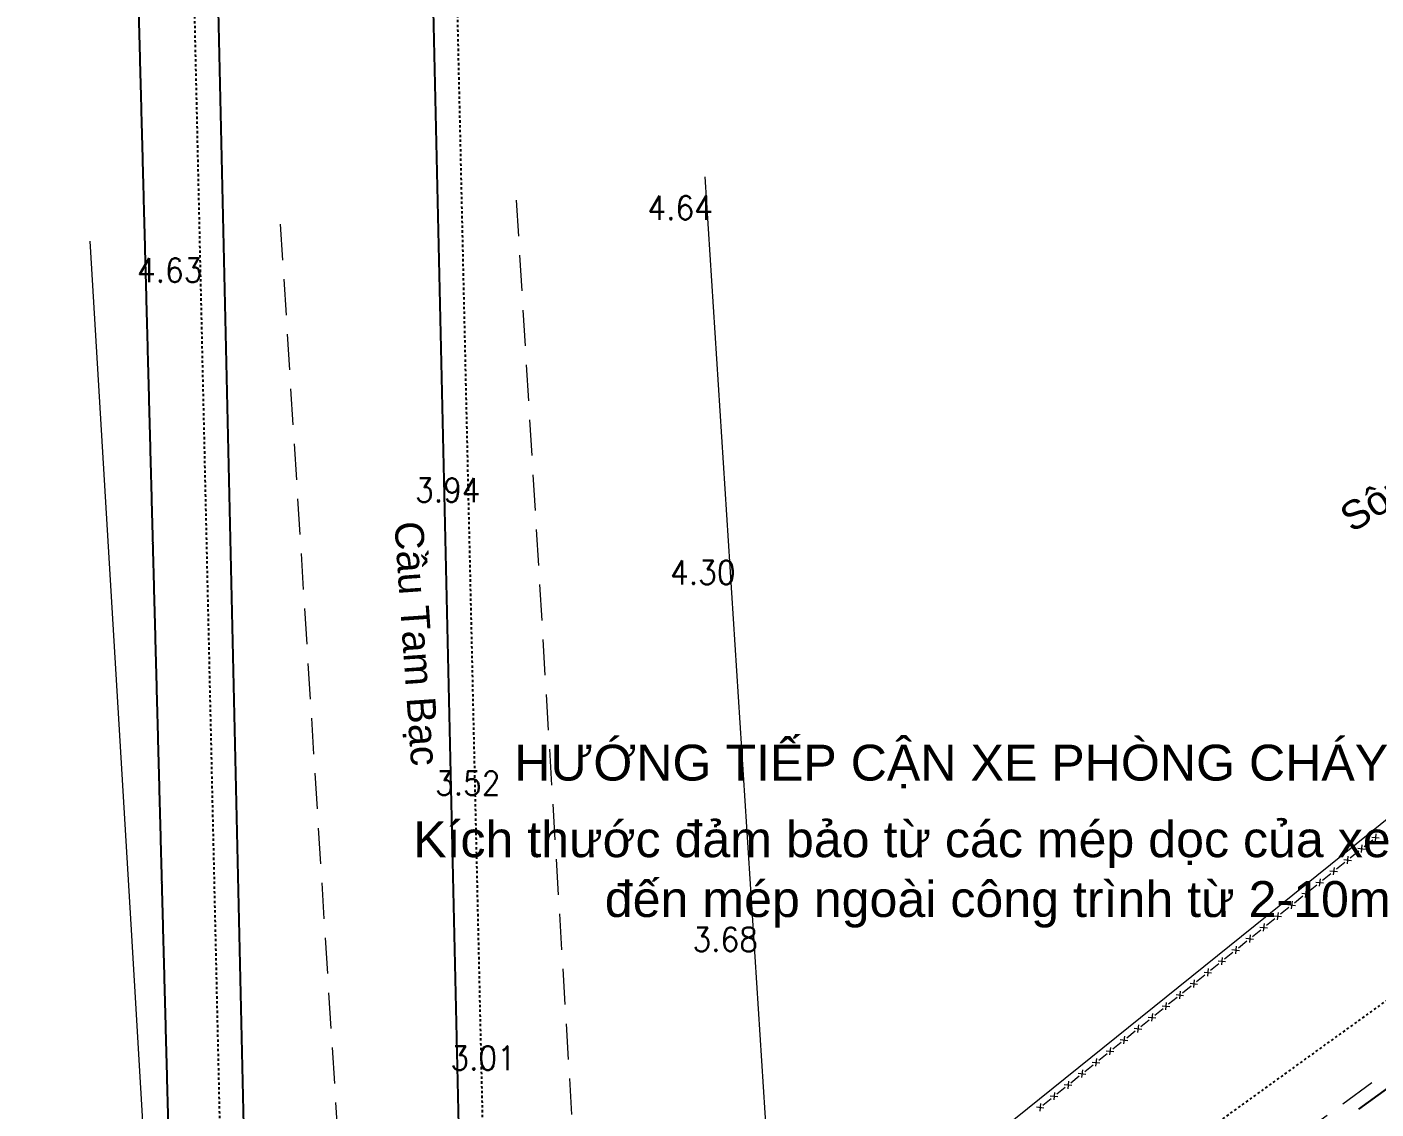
# Model space of a CAD drawing. Header units: millimetres. Extents: x 583747 to 596416, y 2304962 to 2309584.
# Drawn here: x 595543 to 595599.4, y 2307305.1 to 2307350.4 of the extents above; entities that cross this region are included whole.
import ezdxf
from ezdxf import colors
from ezdxf.entities.mleader import LeaderData, LeaderLine
from ezdxf.enums import TextEntityAlignment as Align
from ezdxf.math import Vec2, Vec3
from ezdxf.xclip import XClip

# ---------------------------------------------------------------- set-up
doc = ezdxf.new("R2010")
doc.units = ezdxf.units.MM
doc.set_wipeout_variables(frame=1)
doc.linetypes.add('DASHDOT', pattern=[1, 0.5, -0.25, 0, -0.25])
doc.linetypes.add('{Long Duong}', pattern=[2.3, 1.5, -0.8])
doc.layers.add('A-PLOT LINE', color=6, linetype='DASHDOT')
doc.layers.add('AFP-KERB-LINE', color=2, linetype='Continuous')
for name, color, linetype, lineweight in [('Code Cao do', 7, 'Continuous', 0), ('duong chua chay', 1, 'Continuous', 15), ('Duong RG Thua', 7, 'Continuous', 0), ('Ghi chu nha', 7, 'Continuous', 0), ('KT-DV2', 7, 'Continuous', 15), ('KT-NEN', 250, 'Continuous', 0), ('KT-TMB', 7, 'Continuous', 0), ('Long Duong_ Phan Cach chat lieu rair mat', 7, 'Continuous', 0)]:
    doc.layers.add(name, color=color, linetype=linetype, lineweight=lineweight)
doc.styles.get("Standard").update_dxf_attribs({"font": 'arial.ttf'})
doc.styles.add('Style-.VnArial', font='')
doc.styles.add('Style-STANDARD', font='STANDARD.shx')
doc.styles.get('Style-.VnArial').set_extended_font_data('.VnArial')

# ---------------------------------------------------------------- blocks, each defined once
blk = doc.blocks.new('wwww1')
at = {"layer": 'Duong RG Thua', "color": 7, "lineweight": 0}
for p, q in [((595571.174, 2307344.146), (595574.4, 2307293.8)), ((595547.212, 2307312.644), (595545.489, 2307341.445)), ((595549.926, 2307266.543), (595547.212, 2307312.644))]:
    blk.add_line(p, q, dxfattribs=at)
at = {"layer": 'Duong RG Thua', "color": 3, "lineweight": 0}
blk.add_line((595582.784, 2307303.669), (595601.15, 2307318.458), dxfattribs=at)
at = {"layer": 'Duong RG Thua', "color": 7, "linetype": 'Continuous', "lineweight": 0}
for p, q in [((595598.745, 2307316.136), (595599.095, 2307316.418)), ((595599.055, 2307316.531), (595599.372, 2307316.496)), ((595599.231, 2307316.672), (595599.196, 2307316.355)), ((595598.062, 2307315.731), (595598.028, 2307315.415)), ((595598.16, 2307315.665), (595598.511, 2307315.948)), ((595598.471, 2307316.061), (595598.787, 2307316.026)), ((595598.647, 2307316.202), (595598.612, 2307315.885)), ((595597.303, 2307315.12), (595597.619, 2307315.085)), ((595597.478, 2307315.261), (595597.444, 2307314.944)), ((595597.576, 2307315.195), (595597.927, 2307315.477)), ((595597.887, 2307315.59), (595598.203, 2307315.556)), ((595596.408, 2307314.254), (595596.758, 2307314.536)), ((595596.719, 2307314.649), (595597.035, 2307314.615)), ((595596.894, 2307314.79), (595596.859, 2307314.474)), ((595596.992, 2307314.725), (595597.343, 2307315.007)), ((595595.824, 2307313.784), (595596.174, 2307314.066)), ((595596.134, 2307314.179), (595596.451, 2307314.144)), ((595596.31, 2307314.32), (595596.275, 2307314.003)), ((595595.24, 2307313.313), (595595.59, 2307313.596)), ((595595.55, 2307313.709), (595595.867, 2307313.674)), ((595595.726, 2307313.85), (595595.691, 2307313.533)), ((595594.557, 2307312.909), (595594.523, 2307312.592)), ((595594.656, 2307312.843), (595595.006, 2307313.125)), ((595594.966, 2307313.238), (595595.283, 2307313.204)), ((595595.142, 2307313.379), (595595.107, 2307313.063)), ((595593.798, 2307312.298), (595594.114, 2307312.263)), ((595593.973, 2307312.438), (595593.939, 2307312.122)), ((595594.071, 2307312.373), (595594.422, 2307312.655)), ((595594.382, 2307312.768), (595594.698, 2307312.733)), ((595592.903, 2307311.432), (595593.254, 2307311.714)), ((595593.214, 2307311.827), (595593.53, 2307311.792)), ((595593.389, 2307311.968), (595593.355, 2307311.652)), ((595593.487, 2307311.902), (595593.838, 2307312.185)), ((595592.319, 2307310.962), (595592.669, 2307311.244)), ((595592.629, 2307311.357), (595592.946, 2307311.322)), ((595592.805, 2307311.498), (595592.77, 2307311.181)), ((595591.735, 2307310.491), (595592.085, 2307310.773)), ((595592.045, 2307310.886), (595592.362, 2307310.852)), ((595592.221, 2307311.027), (595592.186, 2307310.711)), ((595591.053, 2307310.086), (595591.018, 2307309.77)), ((595591.151, 2307310.021), (595591.501, 2307310.303)), ((595591.461, 2307310.416), (595591.778, 2307310.381)), ((595591.637, 2307310.557), (595591.602, 2307310.24)), ((595590.293, 2307309.475), (595590.609, 2307309.441)), ((595590.468, 2307309.616), (595590.434, 2307309.3)), ((595590.566, 2307309.55), (595590.917, 2307309.833)), ((595590.877, 2307309.946), (595591.193, 2307309.911)), ((595589.398, 2307308.61), (595589.749, 2307308.892)), ((595589.709, 2307309.005), (595590.025, 2307308.97)), ((595589.884, 2307309.146), (595589.85, 2307308.829)), ((595589.982, 2307309.08), (595590.333, 2307309.362)), ((595588.814, 2307308.139), (595589.164, 2307308.421)), ((595589.125, 2307308.534), (595589.441, 2307308.5)), ((595589.3, 2307308.675), (595589.265, 2307308.359)), ((595588.23, 2307307.669), (595588.58, 2307307.951)), ((595588.54, 2307308.064), (595588.857, 2307308.029)), ((595588.716, 2307308.205), (595588.681, 2307307.888)), ((595587.548, 2307307.264), (595587.513, 2307306.948)), ((595587.646, 2307307.198), (595587.996, 2307307.481)), ((595587.956, 2307307.594), (595588.273, 2307307.559)), ((595588.132, 2307307.735), (595588.097, 2307307.418)), ((595586.788, 2307306.653), (595587.104, 2307306.618)), ((595586.963, 2307306.794), (595586.929, 2307306.477)), ((595587.062, 2307306.728), (595587.412, 2307307.01)), ((595587.372, 2307307.123), (595587.689, 2307307.089)), ((595585.893, 2307305.787), (595586.244, 2307306.07)), ((595586.204, 2307306.182), (595586.52, 2307306.148)), ((595586.379, 2307306.323), (595586.345, 2307306.007)), ((595586.477, 2307306.258), (595586.828, 2307306.54)), ((595585.309, 2307305.317), (595585.66, 2307305.599)), ((595585.62, 2307305.712), (595585.936, 2307305.677)), ((595585.795, 2307305.853), (595585.76, 2307305.537)), ((595585.035, 2307305.242), (595585.352, 2307305.207)), ((595585.211, 2307305.383), (595585.176, 2307305.066))]:
    blk.add_line(p, q, dxfattribs=at)
at = {"layer": 'Long Duong_ Phan Cach chat lieu rair mat', "color": 4, "linetype": '{Long Duong}', "lineweight": 0}
for p, q in [((595563.297, 2307343.162), (595566.309, 2307293.248)), ((595557.581, 2307276.386), (595553.428, 2307342.422)), ((595590.411, 2307299.955), (595625.564, 2307325.594))]:
    blk.add_line(p, q, dxfattribs=at)
at = {"layer": 'Code Cao do', "color": 6, "linetype": 'Continuous', "lineweight": 0, "style": 'Style-STANDARD'}
for s, p in [('4.64', (595568.78, 2307342.846)), ('4.63', (595547.441, 2307340.237)), ('3.94', (595559.066, 2307331.042)), ('4.30', (595569.728, 2307327.595)), ('3.52', (595559.901, 2307318.785)), ('3.68', (595570.664, 2307312.249)), ('3.01', (595560.542, 2307307.288))]:
    blk.add_text(s, height=1, rotation=359.9973, dxfattribs=at).set_placement(p, align=Align.MIDDLE_LEFT)
at = {"layer": 'Ghi chu nha', "color": 7, "linetype": 'Continuous', "lineweight": 0, "style": 'Style-.VnArial'}
for s, rotation, p in [('S«ng Tam B¹c', 32.3299, (595602.596, 2307332.708)), ('CÇu Tam B¹c', 273.9568, (595559.15, 2307324.628))]:
    blk.add_text(s, height=1.2, rotation=rotation, dxfattribs=at).set_placement(p, align=Align.MIDDLE_CENTER)
blk = doc.blocks.new('PLOT')
at = {"layer": 'A-PLOT LINE', "color": 251}
for p, q in [((3335796, 1442630), (3432329, 1197796)), ((3439513, 1215156), (3351591, 1440658)), ((3341317, 1436726), (3433167, 1201153)), ((3370824, 1353790), (3432329, 1197796)), ((3480625, 1283020), (3454001, 1243754)), ((3480625, 1283020), (3454001, 1243754)), ((3480625, 1283020), (3454001, 1243754)), ((3480625, 1283020), (3454001, 1243754))]:
    blk.add_line(p, q, dxfattribs=at)
blk = doc.blocks.new('DV')
at = {"layer": 'AFP-KERB-LINE'}
for p, q in [((480975, 567600), (491543, 102123)), ((480975, 567600), (491543, 102123)), ((480975, 567600), (491543, 102126)), ((499706, 139092), (493574, 409176)), ((536577, 172419), (564203, 192388))]:
    blk.add_line(p, q, dxfattribs=at)
ref = blk.add_blockref('PLOT', (-3147123, 179596, 0), dxfattribs=dict(rotation=340.0000000045929))
XClip(ref).set_block_clipping_path([(3437700.5976729654, 868981.9081885163), (3912891.8375199828, 1041937.3750337446), (3715693.8178756535, 1583734.481302836), (3240502.5780286361, 1410779.0144576086)])
blk = doc.blocks.new('WWWWW11')
blk.add_wipeout([(596146.362, 2307305.657), (596147.829, 2307304.045), (596150.763, 2307303.382), (596162.049, 2307307.518), (596165.405, 2307309.519), (596173.356, 2307319.154), (596178.232, 2307322.038), (596181.416, 2307323.063), (596186.008, 2307323.59), (596189.904, 2307323.212), (596195.094, 2307321.438), (596198.037, 2307319.633), (596200.809, 2307317.333), (596204.31, 2307315.649), (596207.249, 2307314.98), (596210.789, 2307314.605), (596216.55, 2307315.16), (596219.13, 2307316.01), (596221.679, 2307317.1), (596224.911, 2307319.135), (596227.541, 2307321.466), (596238.173, 2307359.289), (596238.097, 2307360.41), (596237.72, 2307361.81), (596230.656, 2307391.559), (596229.984, 2307392.889), (596228.821, 2307394.084), (596227.287, 2307394.871), (596225.359, 2307395.106), (596223.868, 2307394.789), (596222.62, 2307394.116), (596221.017, 2307393.023), (596208.485, 2307382.634), (596207.441, 2307381.454), (596206.716, 2307380.054), (596206.42, 2307378.99), (596200.967, 2307359.539), (596199.798, 2307357.479), (596198.425, 2307356.46), (596196.218, 2307355.939), (596194.42, 2307356.28), (596193.241, 2307356.939), (596186.171, 2307362.732), (596184.792, 2307363.128), (596182.731, 2307363.47), (596180.723, 2307362.767), (596178.244, 2307360.976), (596163.216, 2307342.826), (596149.958, 2307326.671), (596148.579, 2307323.551), (596147.86, 2307321.002), (596147.222, 2307318.293), (596146.577, 2307314.761), (596146.178, 2307311.632), (596145.949, 2307308.648), (596145.977, 2307306.714)]).translate(0, 0, -0.044)
blk = doc.blocks.new('duong pccc')
at = {"insert": (11386009, 1159973), "char_height": 1500, "attachment_point": 3}
blk.add_mtext_dynamic_manual_height_columns('Kích thước đảm bảo từ các mép dọc của xe đến mép ngoài công trình từ 2-10m', width=42370, gutter_width=12500000, heights=[0], dxfattribs=at)
ml = blk.add_multileader_mtext('Standard')
ml.set_content('HƯỚNG TIẾP CẬN XE PHÒNG CHÁY', color=256)
ml.set_leader_properties()
ml.build(insert=Vec2(0, 0))
ml.multileader.update_dxf_attribs({"arrow_head_size": 2000})
ctx = ml.context
ctx.base_point, ctx.char_height, ctx.arrow_head_size, ctx.landing_gap_size, ctx.plane_origin = Vec3(11347555, 1162260, -2), 1500, 2000, 2000, Vec3(11395908, 1179844, -2)
ctx.text_align_type = 2
notes = []
notes.append((ctx, [(0, (1, 1, 0), (11395908, 1162260, -2), (-1, 0), 8000, [(0, [(11403820, 1153165, -2)], 0, [])])]))
ctx.mtext.insert, ctx.mtext.alignment, ctx.mtext.flow_direction = Vec3(11385908, 1163177, -2), 3, 5
for ctx, leaders in notes:
    for number, flags, end, landing, length, lines in leaders:
        leader = LeaderData()
        leader.index, (leader.has_last_leader_line, leader.has_dogleg_vector, leader.attachment_direction) = number, flags
        leader.last_leader_point, leader.dogleg_vector, leader.dogleg_length = Vec3(end), Vec3(landing), length
        for number, points, colour, breaks in lines:
            line = LeaderLine()
            line.index, line.vertices, line.color, line.breaks = number, Vec3.list(points), colors.encode_raw_color(colour), breaks
            leader.lines.append(line)
        ctx.leaders.append(leader)

msp = doc.modelspace()

# ---------------------------------------------------------------- block references
at = {"layer": 'KT-DV2', "xscale": 0.001, "yscale": 0.001, "zscale": 0.001}
msp.add_blockref('DV', (595062.1, 2307132.692), dxfattribs=at)

# ---------------------------------------------------------------- next in the draw order: block references
at = {"layer": 'KT-NEN', "lineweight": 0}
msp.add_blockref('wwww1', (0.167, -0.045, -0.002), dxfattribs=at)

# ---------------------------------------------------------------- next in the draw order: block references
at = {"layer": 'duong chua chay', "xscale": 0.001, "yscale": 0.001, "zscale": 0.001}
msp.add_blockref('duong pccc', (584214.004, 2306157.171), dxfattribs=at)

# ---------------------------------------------------------------- next in the draw order: block references
at = {"layer": 'KT-TMB'}
msp.add_blockref('WWWWW11', (-557.482, -63.188, 0.042), dxfattribs=at)

doc.saveas('drawing.dxf')
